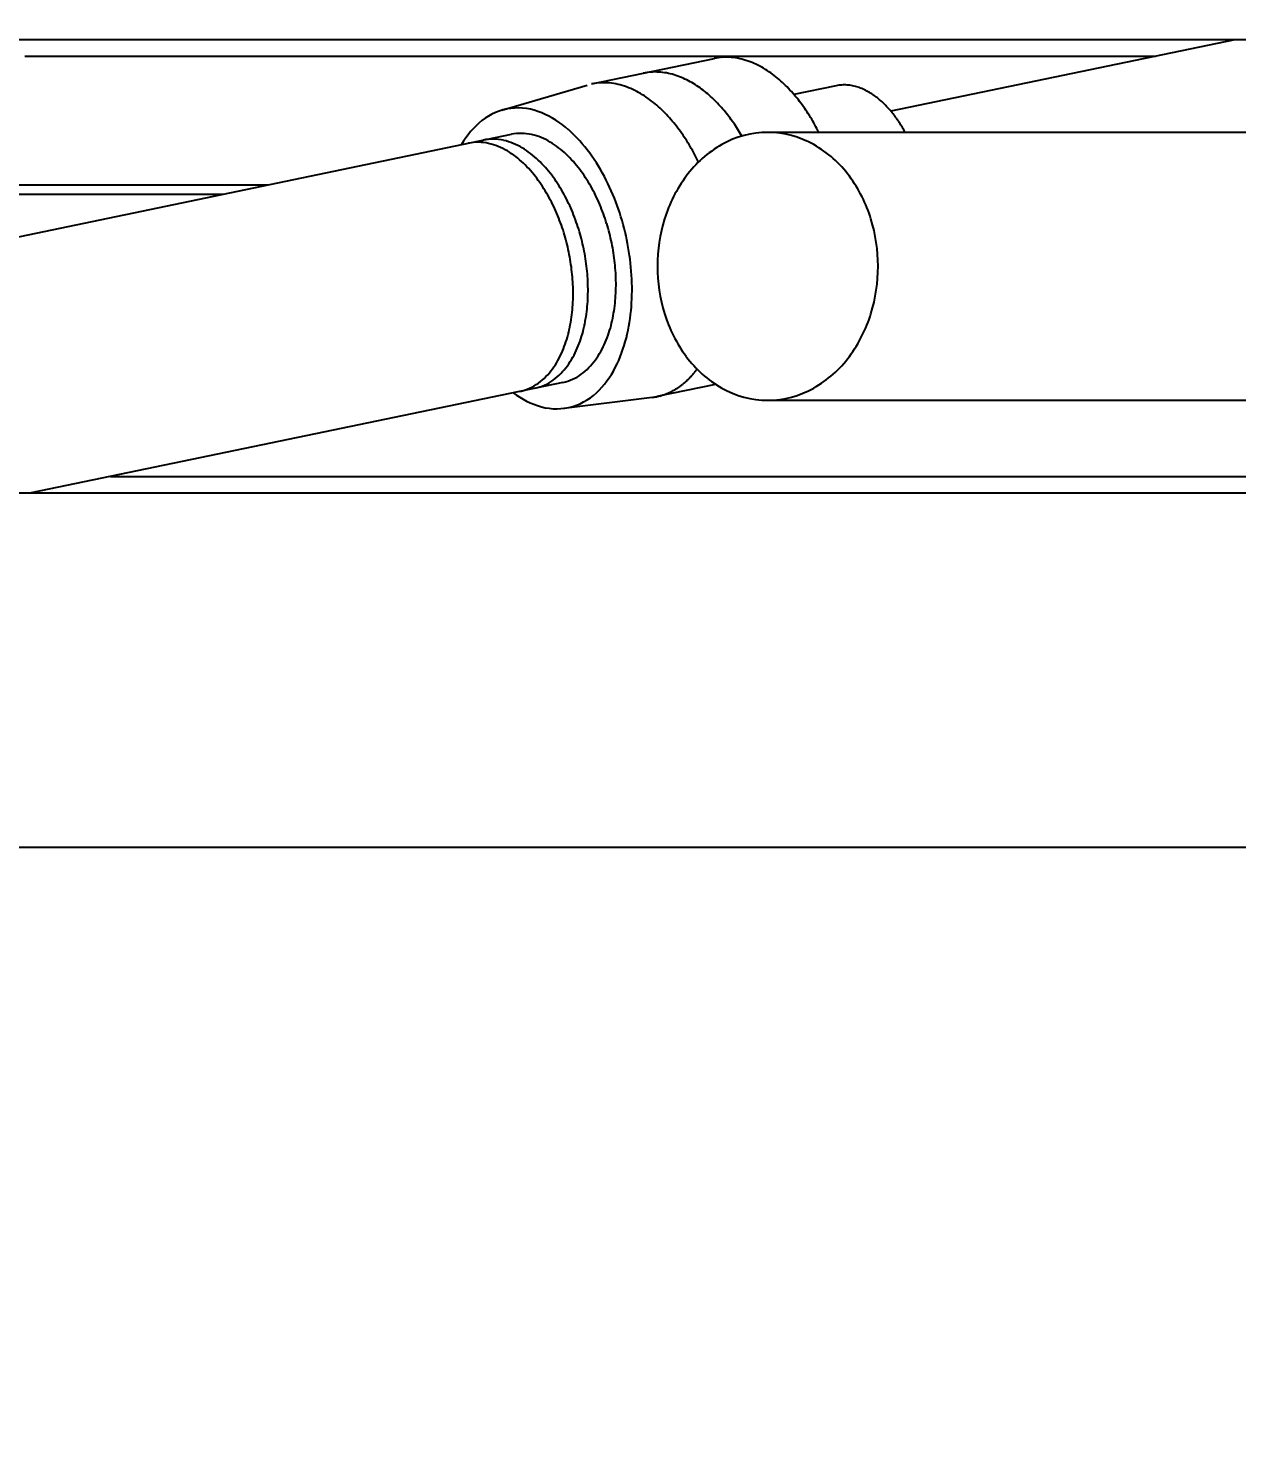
# Model space of a CAD drawing. Header units: metres. Extents: x 668617 to 675126, y 2286318 to 2293677.
# Drawn here: x 669155.066 to 669155.915, y 2287257.301 to 2287258.284 of the extents above; entities that cross this region are included whole.
import ezdxf

# ---------------------------------------------------------------- set-up
doc = ezdxf.new("R2010")
doc.units = ezdxf.units.M
doc.header["$MEASUREMENT"] = 0
doc.linetypes.add('DASHED2', pattern=[0.375, 0.25, -0.125])
doc.layers.add('0_DETALLES_COTAS', color=252, linetype='Continuous')
doc.layers.add('0_VEH_CONSTRUCCION', color=250, linetype='Continuous')
doc.styles.get("Standard").update_dxf_attribs({"font": 'arial.ttf'})
doc.dimstyles.get("Standard").update_dxf_attribs({"dimtxt": 0.18, "dimasz": 0.18, "dimexe": 0.18, "dimexo": 0.0625, "dimgap": 0.09, "dimtad": 0, "dimtih": 1, "dimtoh": 1, "dimdec": 4, "dimzin": 0, "dimdsep": 46, "dimtxsty": 'Standard', "dimcen": 0.09, "dimadec": 0, "dimazin": 0, "dimtfac": 1, "dimtdec": 4, "dimtofl": 0, "dimtmove": 0, "dimatfit": 3, "dimfxl": 1, "dimtolj": 1, "dimtzin": 0, "dimarcsym": 0})

# ---------------------------------------------------------------- blocks, each defined once
blk = doc.blocks.new('_DotSmall')
at = {"color": 0, "linetype": 'ByBlock', "const_width": 0.5}
blk.add_lwpolyline([(-0.0625, 0, 1), (0.0625, 0, 1)], format="xyb", close=True, dxfattribs=at)
blk = doc.blocks.new('*D305')
at = {"layer": '0_DETALLES_COTAS', "linetype": 'DASHED2', "lineweight": -2, "ltscale": 5, "transparency": 16777216}
for p, q in [((669156.05892, 2287256.16537), (669156.06938, 2287256.9653)), ((669156.06938, 2287256.9653), (669156.86938, 2287256.9653)), ((669153.32641, 2287256.20108), (669156.23891, 2287256.16302)), ((669156.03935, 2287254.66783), (669156.05892, 2287256.16537)), ((669153.30684, 2287254.70354), (669156.21934, 2287254.66547))]:
    blk.add_line(p, q, dxfattribs=at)
at = {"layer": 'Defpoints', "color": 0, "linetype": 'DASHED2', "ltscale": 5, "transparency": 16777216}
for p in [(669153.26392, 2287256.2019), (669156.05892, 2287256.16537), (669153.24435, 2287254.70435)]:
    blk.add_point(p, dxfattribs=at)
at = {"layer": '0_DETALLES_COTAS', "linetype": 'DASHED2', "lineweight": -2, "ltscale": 5, "transparency": 16777216, "xscale": 0.8, "yscale": 0.8, "zscale": 0.8}
for p, rotation in [((669156.05892, 2287256.16537), 89.25124720617524), ((669156.03935, 2287254.66783), 269.2512472061752)]:
    blk.add_blockref('_DotSmall', p, dxfattribs=dict(at, rotation=rotation))
at = {"layer": '0_DETALLES_COTAS', "linetype": 'DASHED2', "ltscale": 5, "transparency": 16777216, "insert": (669158.36938, 2287256.9653), "char_height": 0.8, "attachment_point": 5}
blk.add_mtext('\\A1;1.50', dxfattribs=at)
blk = doc.blocks.new('excavadora planta')
at = {"color": 0}
for p, q in [((-5.17963, 0.48634), (-6.52917, 0.48634)), ((-5.46163, 0.31351), (-6.43109, 0.31351)), ((-5.85265, 0.25961), (-5.59331, 0.31351)), ((-5.63199, 0.30547), (-6.32836, 0.30547)), ((-5.95253, 0.26829), (-6.58661, 0.26829)), ((-5.92712, 0.26055), (-5.89842, 0.26652)), ((-5.89617, 0.26689), (-5.85306, 0.27226)), ((-5.42033, 0.22323), (-5.8275, 0.1386)), ((-5.23716, 0.16781), (-5.68696, 0.16781)), ((-5.24015, 0.16329), (-5.70872, 0.16329)), ((-6.58661, 0.13766), (-5.95253, 0.13766)), ((-6.18041, 0.09245), (-6.0126, 0.12732)), ((-5.82283, 0.12683), (-5.86451, 0.11458)), ((-5.9859, 0.11491), (-5.9653, 0.11919)), ((-5.86672, 0.11403), (-5.92651, 0.1016)), ((-5.59015, 0.10048), (-6.14173, 0.10048)), ((-5.25857, 0.09244), (-6.26336, 0.09244))]:
    blk.add_line(p, q, dxfattribs=at)
for centre, radius, start, end in [((-5.95235, 0.22231), 0.04598, 90.23288, 119.42838), ((-5.95272, 0.22231), 0.04598, 60.53618, 89.7664), ((-5.8927, 0.23902), 0.02809, 100.54075, 103.89048), ((-5.89269, 0.23895), 0.02816, 97.14289, 100.53983), ((-5.84836, 0.24228), 0.03045, 107.24135, 136.29839), ((-5.84954, 0.2443), 0.02817, 74.7279, 106.16836), ((-5.85303, 0.23207), 0.04089, 52.87412, 74.53072), ((-5.94742, 0.21382), 0.0558, 119.54957, 143.6216), ((-5.95766, 0.21381), 0.05581, 36.34795, 60.41567), ((-5.88893, 0.23274), 0.03546, 128.75004, 131.38919), ((-5.88984, 0.23389), 0.03399, 125.96595, 128.75199), ((-5.89062, 0.23496), 0.03267, 123.06863, 125.96512), ((-5.89126, 0.23594), 0.0315, 120.06471, 123.06592), ((-5.89177, 0.23681), 0.03049, 116.969, 120.06622), ((-5.89215, 0.23756), 0.02965, 113.78484, 116.96639), ((-5.89241, 0.23816), 0.02899, 110.53276, 113.78373), ((-5.89258, 0.23861), 0.02851, 107.23381, 110.5368), ((-5.89267, 0.2389), 0.02821, 103.89182, 107.22735), ((-5.83666, 0.23099), 0.0467, 136.19979, 155.14412), ((-5.83412, 0.2395), 0.02346, 102.00996, 126.06839), ((-5.82234, 0.23497), 0.03099, 126.19981, 144.41147), ((-5.82684, 0.24102), 0.02346, 102.0096, 126.06713), ((-5.88224, 0.22641), 0.04468, 140.87442, 142.98881), ((-5.88385, 0.22772), 0.04261, 138.66165, 140.87549), ((-5.88533, 0.22902), 0.04064, 136.3429, 138.66009), ((-5.88667, 0.2303), 0.03879, 133.91865, 136.34194), ((-5.88787, 0.23154), 0.03706, 131.39111, 133.92211), ((-5.84327, 0.23061), 0.03099, 126.20004, 144.41124), ((-5.84777, 0.23667), 0.02346, 102.01005, 126.06757), ((-5.82962, 0.23345), 0.03099, 126.20083, 144.41294), ((-5.81186, 0.22734), 0.04396, 144.27883, 157.12163), ((-5.9369, 0.20586), 0.06899, 143.48214, 162.95239), ((-5.96818, 0.20585), 0.069, 17.02286, 36.48766), ((-5.8154, 0.22078), 0.07028, 154.87768, 167.46253), ((-5.83279, 0.22299), 0.04396, 144.27818, 157.12075), ((-5.81914, 0.22582), 0.04396, 144.28003, 157.12282), ((-5.81862, 0.21688), 0.05939, 157.0106, 166.51579), ((-5.80497, 0.21972), 0.05939, 157.0131, 166.51829), ((-5.79769, 0.22123), 0.05939, 157.01227, 166.51745), ((-5.7924, 0.21543), 0.0939, 167.32432, 176.75195), ((-5.79016, 0.21608), 0.07463, 166.45267, 174.01709), ((-5.78288, 0.2176), 0.07463, 166.45083, 174.01548), ((-5.92848, 0.20307), 0.07786, 162.80458, 180.06671), ((-5.9766, 0.20307), 0.07787, 359.93337, 17.17043), ((-5.80381, 0.21325), 0.07463, 166.45097, 174.01562), ((-5.774, 0.21425), 0.11233, 176.67999, 184.5617), ((-5.79082, 0.21182), 0.0877, 173.97649, 180.41919), ((-5.77716, 0.21466), 0.08771, 173.97847, 180.42071), ((-5.76989, 0.21617), 0.08771, 173.97748, 180.41995), ((-5.76768, 0.21469), 0.09719, 180.39512, 186.20962), ((-5.76041, 0.2162), 0.09719, 180.39576, 186.21073), ((-5.76404, 0.21495), 0.12232, 184.5177, 191.76068), ((-5.78134, 0.21185), 0.09718, 180.39472, 186.20991), ((-5.75546, 0.21671), 0.10216, 186.19053, 191.72239), ((-5.92847, 0.20289), 0.07786, 179.93359, 197.17179), ((-5.9766, 0.20289), 0.07786, 342.80663, 0.06671), ((-5.7764, 0.21235), 0.10215, 186.19016, 191.72249), ((-5.76273, 0.21519), 0.10217, 186.19151, 191.72314), ((-5.77636, 0.21233), 0.10219, 191.70658, 197.22699), ((-5.7627, 0.21517), 0.10219, 191.70669, 197.22688), ((-5.75542, 0.21668), 0.10219, 191.70669, 197.22688), ((-5.76402, 0.21487), 0.12233, 191.7228, 198.95319), ((-5.76739, 0.21368), 0.09728, 197.20746, 203.0112), ((-5.76011, 0.2152), 0.09728, 197.20746, 203.0112), ((-5.93689, 0.2001), 0.069, 197.02391, 216.48893), ((-5.96817, 0.20009), 0.06899, 323.48407, 342.9541), ((-5.78104, 0.21085), 0.09727, 197.20817, 203.01214), ((-5.77342, 0.21155), 0.11236, 198.90843, 206.78716), ((-5.7897, 0.20712), 0.08785, 202.98602, 209.4246), ((-5.77605, 0.20996), 0.08785, 202.98535, 209.4237), ((-5.76877, 0.21148), 0.08785, 202.98614, 209.42449), ((-5.78741, 0.2035), 0.07478, 209.38572, 216.9522), ((-5.78013, 0.20501), 0.07478, 209.38499, 216.95147), ((-5.94741, 0.19215), 0.05582, 216.34918, 240.41554), ((-5.95765, 0.19213), 0.0558, 299.55094, 323.62387), ((-5.78981, 0.20314), 0.09394, 206.71586, 216.14051), ((-5.80106, 0.20066), 0.07478, 209.38645, 216.95293), ((-5.79956, 0.19427), 0.05952, 216.88716, 226.38137), ((-5.79228, 0.19579), 0.05952, 216.88716, 226.38137), ((-5.82043, 0.19965), 0.10918, 205.78099, 208.05097), ((-5.81321, 0.19144), 0.05953, 216.88793, 226.38191), ((-5.81016, 0.18303), 0.04407, 226.26974, 239.09312), ((-5.80288, 0.18454), 0.04407, 226.26974, 239.09312), ((-5.95235, 0.18365), 0.04598, 240.53565, 269.7661), ((-5.95272, 0.18364), 0.04598, 270.23268, 299.42931), ((-5.82523, 0.19709), 0.10374, 208.04845, 210.43806), ((-5.83032, 0.19409), 0.09783, 210.43588, 212.97077), ((-5.80879, 0.18907), 0.07031, 216.00208, 228.59629), ((-5.82381, 0.18019), 0.04407, 226.27039, 239.09354), ((-5.81678, 0.17183), 0.03106, 238.95946, 257.15266), ((-5.8095, 0.17334), 0.03106, 238.96027, 257.15348), ((-5.83882, 0.16371), 0.04088, 308.95384, 330.59545), ((-5.95829, 0.1709), 0.06971, 208.47949, 210.71029), ((-5.88265, 0.18595), 0.10643, 206.97653, 209.22773), ((-5.85495, 0.18919), 0.09847, 210.33385, 212.54425), ((-5.83562, 0.19065), 0.09152, 212.9695, 215.67992), ((-5.84098, 0.1868), 0.08492, 215.67646, 218.59861), ((-5.83043, 0.16899), 0.03106, 238.9605, 257.15325), ((-5.83217, 0.16161), 0.02348, 257.28239, 281.37255), ((-5.81851, 0.16444), 0.02348, 257.28226, 281.37265), ((-5.81123, 0.16596), 0.02348, 257.28138, 281.37177), ((-5.96149, 0.16899), 0.06597, 210.70477, 213.06253), ((-5.96482, 0.16683), 0.06201, 213.06439, 215.57362), ((-5.96818, 0.16442), 0.05787, 215.57038, 218.25972), ((-5.88745, 0.18326), 0.10093, 209.22659, 211.60107), ((-5.89247, 0.18017), 0.09504, 211.60097, 214.12348), ((-5.85957, 0.18624), 0.09299, 212.5415, 214.88276), ((-5.86427, 0.18296), 0.08725, 214.88077, 217.37647), ((-5.86897, 0.17936), 0.08134, 217.37196, 220.04984), ((-5.8463, 0.18254), 0.07809, 218.59614, 221.77425), ((-5.85145, 0.17793), 0.07119, 221.7705, 225.25794), ((-5.82424, 0.17122), 0.0467, 228.3287, 247.2901), ((-5.83075, 0.15388), 0.02817, 277.3642, 308.75563), ((-5.97153, 0.16177), 0.0536, 218.25586, 221.15991), ((-5.97479, 0.15892), 0.04928, 221.15861, 224.31838), ((-5.97788, 0.1559), 0.04495, 224.31701, 227.78177), ((-5.89763, 0.17667), 0.0888, 214.11999, 216.82056), ((-5.90282, 0.17278), 0.08232, 216.82009, 219.73399), ((-5.87359, 0.17548), 0.0753, 220.05138, 222.94443), ((-5.87803, 0.17134), 0.06924, 222.93982, 226.08699), ((-5.85629, 0.17304), 0.06431, 225.2529, 229.11427), ((-5.86069, 0.16796), 0.05759, 229.11103, 233.42306), ((-5.83047, 0.1562), 0.03044, 247.19227, 276.28923), ((-5.98074, 0.15274), 0.04069, 227.77404, 231.60173), ((-5.98329, 0.14952), 0.03658, 231.60055, 235.85829), ((-5.98547, 0.14631), 0.0327, 235.8517, 240.6139), ((-5.98721, 0.14321), 0.02914, 240.61007, 245.95273), ((-5.98849, 0.14033), 0.02599, 245.94788, 251.93645), ((-5.90792, 0.16854), 0.07569, 219.72991, 222.9), ((-5.91281, 0.16399), 0.06901, 222.8951, 226.37291), ((-5.8822, 0.167), 0.06322, 226.08589, 229.53323), ((-5.88601, 0.16253), 0.05734, 229.52781, 233.32847), ((-5.88937, 0.15801), 0.05171, 233.32403, 237.53846), ((-5.8645, 0.16281), 0.05119, 233.41547, 238.26679), ((-5.86761, 0.15777), 0.04525, 238.26043, 243.74694), ((-5.86996, 0.15301), 0.03995, 243.74303, 249.95512), ((-5.98932, 0.1378), 0.02334, 251.93713, 258.60425), ((-5.98973, 0.13577), 0.02126, 258.61141, 265.92537), ((-5.98983, 0.13435), 0.01984, 265.93278, 273.76779), ((-5.98979, 0.13364), 0.01912, 273.7865, 281.92664), ((-5.91737, 0.15919), 0.06238, 226.37033, 230.21772), ((-5.92148, 0.15425), 0.05596, 230.21055, 234.4999), ((-5.8922, 0.15356), 0.04643, 237.53598, 242.22877), ((-5.89444, 0.1493), 0.04162, 242.22393, 247.45871), ((-5.89607, 0.14538), 0.03737, 247.45678, 253.28388), ((-5.89709, 0.14197), 0.03382, 253.28345, 259.72066), ((-5.87149, 0.14879), 0.03546, 249.95289, 256.94951), ((-5.87229, 0.14534), 0.03192, 256.95239, 264.71987), ((-5.87253, 0.14292), 0.02949, 264.73432, 273.13927), ((-5.87247, 0.14169), 0.02826, 273.1601, 281.90629), ((-5.92502, 0.14928), 0.04986, 234.49733, 239.31107), ((-5.92789, 0.14444), 0.04423, 239.30438, 244.7295), ((-5.93002, 0.13992), 0.03923, 244.72367, 250.83888), ((-5.93141, 0.13592), 0.03499, 250.83938, 257.69129), ((-5.89758, 0.13925), 0.03105, 259.72523, 266.73307), ((-5.8977, 0.13737), 0.02916, 266.7439, 274.20301), ((-5.89764, 0.13642), 0.02822, 274.2195, 281.90639), ((-5.93212, 0.13268), 0.03168, 257.69623, 265.26226), ((-5.93231, 0.1304), 0.02939, 265.27404, 273.42356), ((-5.93225, 0.12925), 0.02825, 273.44176, 281.89959)]:
    blk.add_arc(centre, radius, start, end, dxfattribs=at)
blk = doc.blocks.new('*D373')
at = {"layer": '0_DETALLES_COTAS', "linetype": 'DASHED2', "lineweight": -2, "ltscale": 5, "transparency": 16777216}
for p, q in [((669153.32621, 2287266.05364), (669156.24251, 2287266.0722)), ((669156.06251, 2287266.07105), (669156.08808, 2287262.05343)), ((669156.12521, 2287256.2189), (669156.09965, 2287260.23652)), ((669153.38891, 2287256.20148), (669156.30521, 2287256.22004))]:
    blk.add_line(p, q, dxfattribs=at)
at = {"layer": 'Defpoints', "color": 0, "linetype": 'DASHED2', "ltscale": 5, "transparency": 16777216}
for p in [(669153.26371, 2287266.05324), (669156.12521, 2287256.2189), (669153.32641, 2287256.20108)]:
    blk.add_point(p, dxfattribs=at)
at = {"layer": '0_DETALLES_COTAS', "linetype": 'DASHED2', "lineweight": -2, "ltscale": 5, "transparency": 16777216, "xscale": 0.8, "yscale": 0.8, "zscale": 0.8}
for p, rotation in [((669156.06251, 2287266.07105), 90.36464228955685), ((669156.12521, 2287256.2189), 270.3646422895569)]:
    blk.add_blockref('_DotSmall', p, dxfattribs=dict(at, rotation=rotation))
at = {"layer": '0_DETALLES_COTAS', "linetype": 'DASHED2', "ltscale": 5, "transparency": 16777216, "insert": (669156.09386, 2287261.14497), "char_height": 0.8, "attachment_point": 5}
blk.add_mtext('\\A1;10.00', dxfattribs=at)
blk = doc.blocks.new('_ArchTick')
at = {"color": 0, "linetype": 'ByBlock', "const_width": 0.15}
blk.add_lwpolyline([(-0.5, -0.5), (0.5, 0.5)], dxfattribs=at)
blk = doc.blocks.new('*D460')
at = {"layer": '0_DETALLES_COTAS', "linetype": 'DASHED2', "lineweight": -2, "ltscale": 5, "transparency": 16777216}
for p, q in [((669170.00427, 2287265.94671), (669170.00425, 2287266.74671)), ((669153.32622, 2287265.94639), (669170.18427, 2287265.94672)), ((669153.32641, 2287256.20069), (669170.18446, 2287256.20102)), ((669170.00446, 2287256.20101), (669170.00447, 2287255.40101))]:
    blk.add_line(p, q, dxfattribs=at)
at = {"layer": 'Defpoints', "color": 0, "linetype": 'DASHED2', "ltscale": 5, "transparency": 16777216}
for p in [(669153.26372, 2287265.94639), (669170.00427, 2287265.94671), (669153.26391, 2287256.20069)]:
    blk.add_point(p, dxfattribs=at)
at = {"layer": '0_DETALLES_COTAS', "linetype": 'DASHED2', "lineweight": -2, "ltscale": 5, "transparency": 16777216, "xscale": 0.8, "yscale": 0.8, "zscale": 0.8}
for p, rotation in [((669170.00427, 2287265.94671), 270.0011146385457), ((669170.00446, 2287256.20101), 90.00111463854569)]:
    blk.add_blockref('_ArchTick', p, dxfattribs=dict(at, rotation=rotation))
at = {"layer": '0_DETALLES_COTAS', "linetype": 'DASHED2', "ltscale": 5, "transparency": 16777216, "insert": (669170.00436, 2287261.07386), "char_height": 1, "attachment_point": 5, "rotation": 270.00111}
blk.add_mtext('\\A1;Zona trabajo', dxfattribs=at)

msp = doc.modelspace()

# ---------------------------------------------------------------- block references
at = {"layer": '0_VEH_CONSTRUCCION', "xscale": 1.44, "yscale": 1.44, "zscale": 1.44, "rotation": 180}
msp.add_blockref('excavadora planta', (669147.01341, 2287258.40937), dxfattribs=at)

# ---------------------------------------------------------------- dimensions: what is measured, and where the dimension line sits
at = {"layer": '0_DETALLES_COTAS', "color": 251, "linetype": 'DASHED2', "ltscale": 5}
for p1, p2, distance, text, override, picture, middle in [((669153.26391, 2287256.20069), (669153.26372, 2287265.94639), -16.74054, 'Zona trabajo', {"dimtxt": 1, "dimasz": 0.8, "dimgap": 0.5, "dimtih": 0, "dimdec": 2, "dimblk1": 'ArchTick', "dimblk2": 'ArchTick', "dimsah": 1, "dimclrd": 256, "dimclre": 256, "dimclrt": 256}, '*D460', (669170.00436, 2287261.07386)), ((669153.26371, 2287266.05324), (669153.32641, 2287256.20108), 2.79886, '10.00', {"dimtxt": 0.8, "dimasz": 0.8, "dimgap": 0.5, "dimdec": 2, "dimblk1": 'DotSmall', "dimblk2": 'DotSmall', "dimsah": 1, "dimclrd": 256, "dimclre": 256, "dimclrt": 256}, '*D373', (669156.09386, 2287261.14497))]:
    dim = msp.add_aligned_dim(p1=p1, p2=p2, distance=distance, text=text, dimstyle='Standard', override=override, dxfattribs=at)
    dim.commit()
    dim.dimension.update_dxf_attribs({"geometry": picture, "text_midpoint": middle})
dim = msp.add_aligned_dim(p1=(669153.24435, 2287254.70435), p2=(669153.26392, 2287256.2019), distance=-2.79524, dimstyle='Standard', override={"dimtxt": 0.8, "dimasz": 0.8, "dimgap": 0.5, "dimdec": 2, "dimblk1": 'DotSmall', "dimblk2": 'DotSmall', "dimsah": 1, "dimclrd": 256, "dimclre": 256, "dimclrt": 256}, dxfattribs=at)
dim.commit()
dim.dimension.update_dxf_attribs({"geometry": '*D305', "text_midpoint": (669158.36938, 2287256.9653)})

doc.saveas('drawing.dxf')
